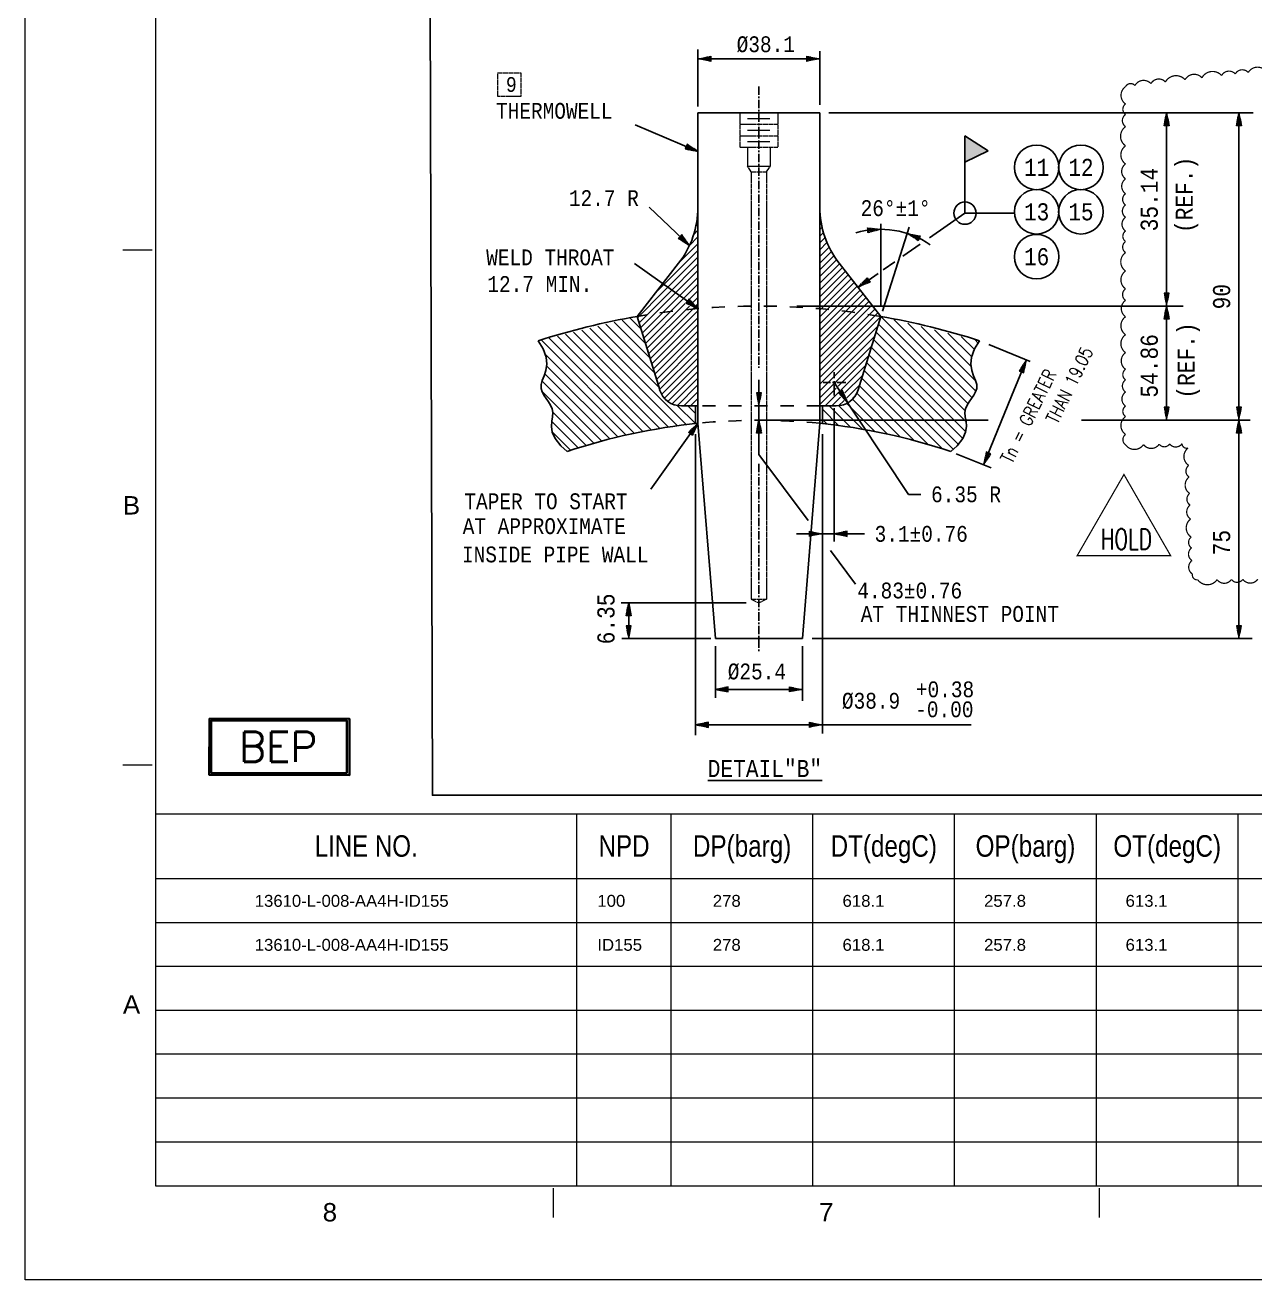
# Model space of a CAD drawing. Header units: inches. Extents: x 947 to 1788, y 0 to 594.
# Drawn here: x 946.9 to 1183.7, y 0 to 241.6 of the extents above; entities that cross this region are included whole.
import ezdxf
from ezdxf.enums import TextEntityAlignment as Align

# ---------------------------------------------------------------- set-up
doc = ezdxf.new("R2010")
doc.units = ezdxf.units.IN
doc.header["$MEASUREMENT"] = 0
for name, pattern in [('CENTER', [2, 1.25, -0.25, 0.25, -0.25]), ('Dashed', [4.18782, 2.09391, -2.09391]), ('Solid', [1, 1, 0])]:
    doc.linetypes.add(name, pattern=pattern)
for name, color, linetype in [('1', 7, 'Continuous'), ('2', 2, 'Continuous'), ('3', 3, 'Continuous'), ('4', 4, 'Continuous'), ('BG 0 -1', 7, 'Continuous'), ('BG BG BG BG BG 2', 7, 'Continuous'), ('BG BG BG BG TITLETEXT', 7, 'Continuous'), ('Border', 7, 'Continuous'), ('DIM-LINES', 7, 'Continuous'), ('DIM-TEXT', 7, 'Continuous'), ('ISOTEXT', 7, 'Continuous'), ('NOZZLES', 7, 'Continuous'), ('Rev.4', 6, 'Continuous')]:
    doc.layers.add(name, color=color, linetype=linetype)
for name, color, linetype, lineweight in [('materialLabel', 2, 'Solid', 13), ('message', 2, 'Solid', 13), ('weldCyanLabel', 4, 'Solid', 13), ('weldDimension', 2, 'Solid', 13)]:
    doc.layers.add(name, color=color, linetype=linetype, lineweight=lineweight)
doc.styles.add('1882-13610-HP-186-001-008(01OF01)_MODEL-EMBED 1_DWG$0$Arial', font='arial.ttf')
doc.styles.add('Arial', font='arial.ttf')
doc.styles.add('fixedText', font='MONOTXT8.shx', dxfattribs={"width": 0.85})
doc.styles.add('MONOTXT', font='MONOTXT.shx', dxfattribs={"width": 0.8})
doc.styles.add('ROMANS', font='romans.shx', dxfattribs={"width": 0.8})
doc.styles.add('txt.shx', font='txt.shx')

msp = doc.modelspace()

# ---------------------------------------------------------------- hatches: boundary and pattern name
at = {"layer": '2'}
h = msp.add_hatch(color=2, dxfattribs=at)
h.dxf.hatch_style = 1
h.paths.add_polyline_path([(1127.84, 220.3), (1127.84, 215.25), (1132.33, 217.39)])
at = {"layer": '4', "lineweight": 25}
msp.add_hatch(color=4, dxfattribs=at).paths.add_polyline_path([(1105.3, 168.83), (1104.21, 171.27), (1103.47, 170.79)])

# ---------------------------------------------------------------- linework, layer by layer
at = {"color": 4, "linetype": 'Continuous', "lineweight": 25}
for p, q in [((1068.24, 190.05), (1068.95, 190.76)), ((1076.29, 168.3), (1076.43, 168.45))]:
    msp.add_line(p, q, dxfattribs=at)
at = {"layer": '1', "color": 1, "linetype": 'CENTER', "lineweight": 25, "ltscale": 1.3}
for p, q in [((1088.16, 229.84), (1088.16, 175.63)), ((1088.16, 157.17), (1088.16, 120.95))]:
    msp.add_line(p, q, dxfattribs=at)
at = {"layer": '2', "color": 4}
for p, q in [((1127.84, 205.43), (1127.84, 220.3)), ((1127.84, 220.3), (1132.33, 217.39)), ((1132.33, 217.39), (1127.84, 215.25)), ((1063.09, 130.35), (1063.09, 123.48))]:
    msp.add_line(p, q, dxfattribs=at)
at = {"layer": '2', "color": 2}
for p, q in [((1085.7, 130.35), (1061.63, 130.35)), ((1078.89, 123.48), (1061.79, 123.48))]:
    msp.add_line(p, q, dxfattribs=at)
at = {"layer": '2'}
msp.add_lwpolyline([(1024.89, 245.68), (1191.75, 245.68), (1192.18, 93.34), (1025.31, 93.34)], close=True, dxfattribs=at)
at = {"layer": '2', "color": 4}
for centre in [(1141.64, 214.23), (1150.17, 214.23), (1141.64, 205.68), (1150.17, 205.68), (1141.64, 197.03)]:
    msp.add_circle(centre, 4.29, dxfattribs=at)
at = {"layer": '3', "color": 3, "lineweight": 25}
for p, q in [((1076.43, 224.72), (1099.89, 224.72)), ((1076.43, 164.95), (1076.43, 224.72)), ((1099.89, 164.95), (1099.89, 224.72)), ((1064.7, 185.52), (1069.06, 171.4)), ((1111.62, 185.52), (1107.27, 171.4)), ((1076.43, 168.3), (1073.26, 168.3)), ((1075.95, 164.9), (1075.95, 168.3)), ((1103.07, 168.3), (1099.89, 168.3)), ((1100.38, 164.9), (1100.38, 168.3)), ((1076.43, 164.95), (1079.78, 123.48)), ((1099.89, 164.95), (1096.55, 123.48)), ((1096.55, 123.48), (1079.78, 123.48))]:
    msp.add_line(p, q, dxfattribs=at)
at = {"layer": '3', "color": 2, "linetype": 'Dashed', "lineweight": 25, "ltscale": 1.2}
msp.add_line((1099.89, 168.3), (1076.43, 168.3), dxfattribs=at)
for radius, start, end in [(138.28, 80.2323, 99.7677), (116.29, 84.2104, 95.7896)]:
    msp.add_arc((1088.16, 49.25), radius, start, end, dxfattribs=at)
at = {"layer": '3', "color": 3, "lineweight": 25}
for centre, radius, start, end in [((1088.16, 49.25), 138.28, 99.7677, 107.8916), ((1088.16, 49.25), 138.28, 72.1084, 80.2323), ((1073.26, 172.7), 4.4, 197.1338, 270), ((1103.07, 172.7), 4.4, 270, 342.8662), ((1088.16, 49.25), 116.29, 95.7896, 108.5213), ((1088.16, 49.25), 116.29, 71.4787, 84.2104)]:
    msp.add_arc(centre, radius, start, end, dxfattribs=at)
at = {"layer": '4', "color": 2}
for p, q in [((1076.43, 225.93), (1076.43, 236.96)), ((1099.89, 226.28), (1099.89, 236.58)), ((1132.43, 180.11), (1140.39, 176.88)), ((1102.65, 167.86), (1102.65, 142.17)), ((1075.95, 162.84), (1075.95, 104.91)), ((1100.38, 162.84), (1100.38, 105.25)), ((1126.12, 159.1), (1132.86, 156.37)), ((1079.78, 122.06), (1079.78, 112.08)), ((1096.55, 122.01), (1096.55, 111.54))]:
    msp.add_line(p, q, dxfattribs=at)
at = {"layer": '4', "color": 4, "lineweight": 25}
for p, q in [((1076.43, 235.14), (1099.89, 235.14)), ((1121.01, 200.68), (1127.84, 205.43)), ((1076.08, 203.07), (1076.43, 203.42)), ((1076.32, 204.61), (1076.43, 204.72)), ((1099.89, 204.86), (1099.97, 204.94)), ((1099.89, 203.57), (1100.12, 203.79)), ((1074.81, 199.21), (1076.43, 200.83)), ((1075.62, 201.32), (1076.43, 202.13)), ((1099.89, 202.27), (1100.33, 202.71)), ((1099.89, 200.98), (1100.6, 201.68)), ((1099.89, 199.68), (1100.91, 200.7)), ((1068.95, 190.76), (1076.43, 198.24)), ((1072.86, 195.96), (1076.43, 199.54)), ((1099.89, 198.38), (1101.27, 199.76)), ((1099.89, 197.09), (1101.68, 198.87)), ((1115.9, 197.13), (1119.24, 199.46)), ((1064.7, 185.52), (1072.71, 195.76)), ((1069.82, 190.33), (1076.43, 196.95)), ((1099.89, 195.79), (1102.12, 198.02)), ((1099.89, 194.5), (1102.61, 197.21)), ((1099.89, 193.2), (1103.12, 196.43)), ((1111.62, 185.52), (1103.62, 195.76)), ((1112.09, 194.49), (1114.33, 196.04)), ((1070.68, 189.9), (1076.43, 195.65)), ((1071.55, 189.47), (1076.43, 194.36)), ((1099.89, 191.91), (1103.68, 195.69)), ((1099.89, 190.61), (1104.25, 194.96)), ((1099.89, 189.32), (1104.82, 194.24)), ((1099.89, 188.02), (1105.38, 193.51)), ((1107.25, 191.13), (1111.12, 193.81)), ((1072.41, 189.04), (1076.43, 193.06)), ((1073.27, 188.61), (1076.43, 191.76)), ((1099.89, 186.73), (1105.95, 192.78)), ((1099.89, 185.43), (1106.52, 192.05)), ((1099.89, 184.13), (1107.09, 191.33)), ((1064.78, 185.29), (1069.82, 190.33)), ((1065.08, 184.3), (1070.68, 189.9)), ((1065.39, 183.31), (1071.55, 189.47)), ((1065.69, 182.32), (1072.41, 189.04)), ((1066, 181.33), (1073.27, 188.61)), ((1074.44, 188.48), (1076.43, 190.47)), ((1075.19, 187.93), (1076.43, 189.17)), ((1099.89, 182.84), (1107.66, 190.6)), ((1099.89, 181.54), (1108.22, 189.87)), ((1099.89, 180.25), (1108.79, 189.15)), ((1066.3, 180.34), (1073.97, 188.01)), ((1066.61, 179.35), (1074.79, 187.53)), ((1066.91, 178.36), (1075.78, 187.23)), ((1067.22, 177.37), (1076.43, 186.58)), ((1075.94, 187.39), (1076.43, 187.88)), ((1099.89, 178.95), (1109.36, 188.42)), ((1099.89, 177.66), (1109.93, 187.69)), ((1099.89, 176.36), (1110.5, 186.96)), ((1099.89, 175.07), (1111.07, 186.24)), ((1068.9, 171.92), (1057.16, 183.66)), ((1068.03, 174.73), (1058.71, 184.05)), ((1067.16, 177.54), (1060.27, 184.43)), ((1066.3, 180.35), (1061.83, 184.82)), ((1065.43, 183.16), (1063.39, 185.2)), ((1067.52, 176.38), (1076.43, 185.29)), ((1067.83, 175.39), (1076.43, 183.99)), ((1099.89, 173.77), (1111.61, 185.49)), ((1127.89, 167.34), (1111.17, 184.06)), ((1128.45, 168.72), (1111.66, 185.52)), ((1129.24, 169.88), (1114.24, 184.88)), ((1129.94, 171.12), (1116.82, 184.24)), ((1065.79, 163.37), (1047.8, 181.36)), ((1067.43, 163.68), (1049.36, 181.75)), ((1069.08, 163.96), (1050.92, 182.13)), ((1070.76, 164.23), (1052.48, 182.51)), ((1072.46, 164.48), (1054.04, 182.9)), ((1074.18, 164.7), (1055.6, 183.28)), ((1068.13, 174.4), (1076.43, 182.7)), ((1068.44, 173.41), (1076.43, 181.4)), ((1099.89, 172.47), (1111.03, 183.61)), ((1099.89, 171.18), (1110.46, 181.74)), ((1128.05, 165.24), (1110.71, 182.57)), ((1129.9, 173.1), (1119.4, 183.6)), ((1129.05, 175.9), (1121.98, 182.97)), ((1129.13, 177.76), (1124.56, 182.33)), ((1129.65, 179.19), (1127.14, 181.69)), ((1045.68, 180.84), (1046.63, 179.32)), ((1064.18, 163.04), (1046.21, 181.01)), ((1046.63, 179.32), (1047.21, 177.7)), ((1068.74, 172.42), (1076.43, 180.11)), ((1069.05, 171.43), (1076.43, 178.81)), ((1099.89, 169.88), (1109.88, 179.87)), ((1127.4, 162), (1109.8, 179.6)), ((1127.97, 163.38), (1110.26, 181.09)), ((1129.69, 179.32), (1129.11, 177.7)), ((1130.64, 180.84), (1129.69, 179.32)), ((1130.37, 180.41), (1129.72, 181.06)), ((1062.58, 162.69), (1047.01, 178.26)), ((1047.21, 177.7), (1047.34, 176.32)), ((1069.44, 170.52), (1076.43, 177.51)), ((1103.4, 172.09), (1109.3, 178)), ((1125.58, 159.94), (1108.88, 176.63)), ((1126.55, 160.91), (1109.34, 178.12)), ((1129.11, 177.7), (1128.99, 176.32)), ((1136.81, 170.16), (1139.66, 177.18)), ((1046.82, 174.1), (1046.45, 173.2)), ((1047.16, 175.13), (1046.82, 174.1)), ((1059.45, 161.94), (1046.93, 174.45)), ((1047.34, 176.32), (1047.16, 175.13)), ((1061.01, 162.33), (1047.3, 176.03)), ((1069.98, 169.77), (1076.43, 176.22)), ((1070.66, 169.15), (1076.43, 174.92)), ((1102.65, 174.78), (1102.65, 173.63)), ((1103.92, 171.31), (1108.73, 176.12)), ((1104.7, 170.81), (1108.15, 174.25)), ((1123.54, 160.03), (1108.42, 175.15)), ((1128.99, 176.32), (1129.17, 175.13)), ((1129.17, 175.13), (1129.51, 174.1)), ((1129.51, 174.1), (1129.87, 173.2)), ((1046.45, 173.2), (1046.22, 172.41)), ((1046.22, 172.41), (1046.22, 171.67)), ((1046.22, 171.67), (1046.42, 170.99)), ((1057.91, 161.54), (1046.41, 173.04)), ((1071.48, 168.68), (1076.43, 173.63)), ((1072.47, 168.37), (1076.43, 172.33)), ((1088.16, 168.3), (1088.16, 173.35)), ((1099.89, 168.59), (1103.05, 171.74)), ((1101.92, 172.82), (1100.53, 172.82)), ((1102.99, 172.82), (1102.35, 172.82)), ((1102.65, 173.09), (1102.65, 172.57)), ((1102.65, 172.82), (1116.94, 151.22)), ((1102.65, 172.33), (1102.65, 170.3)), ((1104.89, 172.82), (1103.17, 172.82)), ((1105.07, 169.88), (1107.57, 172.38)), ((1118.05, 161.63), (1107.51, 172.18)), ((1120.75, 160.88), (1107.97, 173.66)), ((1129.87, 173.2), (1130.11, 172.41)), ((1130.11, 171.67), (1129.9, 170.99)), ((1130.11, 172.41), (1130.11, 171.67)), ((1056.39, 161.11), (1046.39, 171.12)), ((1046.42, 170.99), (1046.77, 170.34)), ((1046.77, 170.34), (1047.21, 169.71)), ((1047.21, 169.71), (1047.66, 169.07)), ((1073.7, 168.3), (1076.43, 171.04)), ((1074.99, 168.3), (1076.43, 169.74)), ((1100.9, 168.3), (1103.66, 171.06)), ((1102.2, 168.3), (1103.88, 169.98)), ((1104.21, 171.27), (1103.47, 170.79)), ((1103.47, 170.79), (1105.3, 168.83)), ((1103.52, 168.32), (1104.56, 169.37)), ((1112.93, 162.87), (1106.19, 169.61)), ((1115.45, 162.29), (1107, 170.74)), ((1129.12, 169.71), (1128.67, 169.07)), ((1129.55, 170.34), (1129.12, 169.71)), ((1129.9, 170.99), (1129.55, 170.34)), ((1131.44, 156.95), (1136.81, 170.16)), ((1047.66, 169.07), (1048.07, 168.42)), ((1048.07, 168.42), (1048.37, 167.74)), ((1048.37, 167.74), (1048.5, 167.01)), ((1048.5, 167.01), (1048.43, 166.21)), ((1054.88, 160.68), (1048.49, 167.07)), ((1075.93, 164.9), (1072.44, 168.38)), ((1075.95, 166.81), (1074.46, 168.3)), ((1088.16, 158.97), (1088.16, 168.3)), ((1103.5, 164.52), (1100.38, 167.65)), ((1105.77, 164.2), (1101.67, 168.3)), ((1108.09, 163.82), (1103.58, 168.33)), ((1110.48, 163.38), (1105.07, 168.78)), ((1127.96, 167.74), (1127.83, 167.01)), ((1127.83, 167.01), (1127.9, 166.21)), ((1128.26, 168.42), (1127.96, 167.74)), ((1128.67, 169.07), (1128.26, 168.42)), ((1048.29, 165.34), (1048.22, 164.35)), ((1048.22, 164.35), (1048.38, 163.25)), ((1048.43, 166.21), (1048.29, 165.34)), ((1053.39, 160.22), (1048.29, 165.33)), ((1101.28, 164.8), (1100.38, 165.71)), ((1127.9, 166.21), (1128.04, 165.34)), ((1128.11, 164.35), (1127.95, 163.25)), ((1128.04, 165.34), (1128.11, 164.35)), ((1051.92, 159.75), (1048.37, 163.3)), ((1048.38, 163.25), (1048.92, 162.01)), ((1048.92, 162.01), (1050.01, 160.6)), ((1048.92, 162.01), (1050.01, 160.6)), ((1127.4, 162.01), (1126.32, 160.6)), ((1127.95, 163.25), (1127.4, 162.01)), ((1050.01, 160.6), (1051.22, 159.52)), ((1050.01, 160.6), (1051.22, 159.52)), ((1126.32, 160.6), (1125.1, 159.52)), ((1095.41, 143.67), (1108.49, 143.67))]:
    msp.add_line(p, q, dxfattribs=at)
at = {"layer": '4', "lineweight": 25}
for p, q in [((1076.42, 206.01), (1076.43, 206.02)), ((1099.89, 206.16), (1099.9, 206.16)), ((1105.57, 169.08), (1106.23, 169.74)), ((1106.25, 169.76), (1106.68, 170.19))]:
    msp.add_line(p, q, dxfattribs=at)
at = {"layer": '4', "color": 2, "lineweight": 25}
for p, q in [((1127.84, 205.43), (1137.36, 205.43)), ((1111.62, 187.36), (1111.62, 203.35)), ((1111.94, 186.53), (1117.12, 202.72))]:
    msp.add_line(p, q, dxfattribs=at)
at = {"layer": '4', "color": 4}
for p, q in [((1088.16, 158.97), (1097.65, 146.25)), ((1116.94, 151.22), (1119.34, 151.22)), ((1101.98, 140.45), (1106.78, 134)), ((1079.78, 113.71), (1096.55, 113.71)), ((1075.95, 106.89), (1129.02, 106.89))]:
    msp.add_line(p, q, dxfattribs=at)
at = {"layer": '4', "color": 4, "lineweight": 25}
msp.add_lwpolyline([(1105.3, 168.83), (1104.21, 171.27), (1103.47, 170.79)], close=True, dxfattribs=at)
at = {"layer": '4', "color": 4}
for points in [[(1009.34, 108.02), (1009.31, 97.17), (982.32, 97.25), (982.36, 108.1)], [(1008.82, 107.74), (1008.82, 97.6), (982.72, 97.6), (982.72, 107.74)]]:
    msp.add_lwpolyline(points, close=True, dxfattribs=at)
at = {"layer": '4', "color": 2, "lineweight": 25}
msp.add_circle((1127.84, 205.43), 2.15, dxfattribs=at)
at = {"layer": '4', "color": 4, "lineweight": 25}
for centre, radius, start, end in [((1058.84, 206.59), 17.59, 322.0058, 0), ((1117.48, 206.59), 17.59, 180, 217.9942), ((1111.62, 185.52), 16.79, 55.3738, 106.578)]:
    msp.add_arc(centre, radius, start, end, dxfattribs=at)
at = {"layer": 'BG 0 -1', "color": 7, "linetype": 'Continuous', "lineweight": 9}
for p, q in [((946.88, 0), (946.88, 594)), ((971.99, 576.75), (971.99, 18.11)), ((971.37, 198.28), (965.71, 198.28)), ((971.37, 99.14), (965.71, 99.14)), ((971.99, 18.11), (1762.81, 18.11)), ((1048.58, 17.68), (1048.58, 12.02)), ((1153.7, 17.68), (1153.7, 12.02)), ((1787.88, 0), (946.88, 0))]:
    msp.add_line(p, q, dxfattribs=at)
at = {"layer": 'BG BG BG BG BG 2', "color": 2, "linetype": 'Continuous', "lineweight": 15}
for p, q in [((1369.96, 89.71), (971.99, 89.71)), ((1053.11, 18.11), (1053.11, 89.71)), ((1071.29, 18.11), (1071.29, 89.71)), ((1098.57, 18.11), (1098.57, 89.71)), ((1125.85, 18.11), (1125.85, 89.71)), ((1153.14, 18.11), (1153.14, 89.71)), ((1180.42, 18.11), (1180.42, 89.71)), ((1369.96, 77.24), (971.99, 77.24)), ((1369.96, 68.79), (971.99, 68.79)), ((1369.96, 60.34), (971.99, 60.34)), ((1369.96, 51.89), (971.99, 51.89)), ((1369.96, 43.44), (971.99, 43.44)), ((1369.96, 34.98), (971.99, 34.98)), ((1369.96, 26.53), (971.99, 26.53))]:
    msp.add_line(p, q, dxfattribs=at)
at = {"layer": 'Border', "color": 2}
for p, q in [((1101.6, 224.72), (1183.35, 224.72)), ((1095.44, 187.53), (1169.85, 187.53)), ((1089.36, 165.54), (1132.28, 165.54)), ((1150.3, 165.54), (1182.72, 165.54)), ((1098.45, 123.48), (1183.15, 123.48))]:
    msp.add_line(p, q, dxfattribs=at)
at = {"layer": 'Border', "color": 4}
for p, q in [((1166.67, 224.72), (1166.67, 165.54)), ((1180.6, 224.72), (1180.6, 123.48))]:
    msp.add_line(p, q, dxfattribs=at)
for points in [[(1074.81, 199.21), (1067.01, 206.55)], [(1076.43, 187.03), (1064.23, 195.72)], [(1076.43, 164.95), (1067.34, 152.29)]]:
    msp.add_lwpolyline(points, dxfattribs=at)
at = {"layer": 'DIM-LINES', "color": 4}
msp.add_line((1064.34, 222.43), (1076.43, 217.27), dxfattribs=at)
at = {"layer": 'materialLabel', "color": 4, "flags": 128}
msp.add_lwpolyline([(1037.88, 227.91), (1037.88, 232.46), (1042.34, 232.46), (1042.34, 227.91)], close=True, dxfattribs=at)
at = {"layer": 'NOZZLES', "color": 4, "linetype": 'Continuous', "lineweight": 35}
for points in [[(982.36, 108.1), (1009.34, 108.02), (1009.31, 97.17), (982.32, 97.25)], [(982.72, 107.74), (1008.82, 107.74), (1008.82, 97.6), (982.72, 97.6)]]:
    msp.add_lwpolyline(points, close=True, dxfattribs=at)
at = {"layer": 'Rev.4', "color": 1, "const_width": 0.238}
for points in [[(1185.78, 232.77, 0.520567), (1182.38, 232.51, 0.520567), (1179.89, 232.23, 0.520567), (1177.26, 231.92, 0.520567), (1173.47, 231.49, 0.520567), (1170.22, 231.11, 0.520567), (1166.44, 230.68, 0.520567), (1163.65, 230.35, 0.520567), (1160.57, 230, 0.520567), (1158.76, 229.79, 0.520567)], [(1158.76, 229.79, 0.520567), (1158.76, 226.44, 0.520567), (1158.76, 224.43, 0.520567), (1158.76, 222.08, 0.520567), (1158.76, 218.38, 0.520567), (1158.76, 214.9, 0.520567), (1158.76, 212.02, 0.520567), (1158.76, 209.17, 0.520567), (1158.76, 206.99, 0.520567), (1158.76, 204.62, 0.520567), (1158.76, 201.98, 0.520567), (1158.76, 199.96, 0.520567), (1158.76, 197.82, 0.520567), (1158.76, 194.28, 0.520567), (1158.76, 190.84, 0.520567), (1158.76, 188.62, 0.520567), (1158.76, 185.47, 0.520567), (1158.76, 182.01, 0.520567), (1158.76, 178.56, 0.520567), (1158.76, 175.35, 0.520567), (1158.76, 173.31, 0.520567), (1158.76, 170.97, 0.520567), (1158.76, 168.27, 0.520567), (1158.76, 166.25, 0.520567), (1158.76, 162.81, 0.520567), (1158.79, 160.77, 0.520567), (1162.22, 160.86, 0.520567), (1165.23, 160.93, 0.520567), (1167.26, 160.98, 0.520567), (1169.64, 161.04, 0.520567), (1170.81, 160.19, 0.520567), (1170.93, 156.84, 0.520567), (1171, 154.6, 0.520567), (1171.11, 151.44, 0.520567), (1171.19, 149.2, 0.520567), (1171.28, 146.51, 0.520567), (1171.4, 143.04, 0.520567), (1171.47, 140.95, 0.520567), (1171.55, 138.52, 0.520567), (1171.64, 135.92, 0.520567), (1172.67, 134.81, 0.520567), (1176.38, 134.85, 0.520567), (1179.15, 134.88, 0.520567), (1181.34, 134.91, 0.520567), (1184.22, 134.94, 0.520567)]]:
    msp.add_lwpolyline(points, format="xyb", dxfattribs=at)
msp.add_lwpolyline([(1158.45, 155.09), (1149.44, 139.46), (1167.44, 139.46)], close=True, dxfattribs=at)
at = {"layer": 'weldCyanLabel'}
for p, q in [((1084.5, 224.72), (1084.5, 218.13)), ((1091.83, 224.72), (1091.83, 218.13)), ((1084.5, 222.53), (1091.83, 222.53)), ((1085.97, 223.62), (1090.36, 223.62)), ((1084.5, 220.33), (1091.83, 220.33)), ((1085.97, 221.43), (1090.36, 221.43)), ((1084.5, 218.13), (1091.83, 218.13)), ((1085.97, 219.23), (1090.36, 219.23)), ((1085.97, 218.13), (1085.97, 214.46)), ((1090.36, 218.13), (1090.36, 214.46)), ((1085.97, 214.46), (1090.36, 214.46)), ((1086.7, 213.36), (1085.97, 214.46)), ((1086.7, 213.36), (1089.63, 213.36)), ((1086.7, 213.36), (1086.7, 131.08)), ((1089.63, 213.36), (1090.36, 214.46)), ((1089.63, 213.36), (1089.63, 131.08)), ((1086.7, 210.49), (1086.7, 210.4)), ((1089.63, 210.49), (1089.63, 210.4)), ((1089.63, 210.49), (1089.63, 210.4)), ((1086.7, 131.08), (1089.63, 131.08)), ((1086.7, 131.08), (1088.16, 130.35)), ((1089.63, 131.08), (1088.16, 130.35))]:
    msp.add_line(p, q, dxfattribs=at)
at = {"layer": 'weldDimension', "color": 4, "flags": 128}
for points in [[(1076.43, 235.14), (1078.92, 235.64), (1078.92, 234.64), (1076.43, 235.14), (1076.93, 235.14), (1078.92, 235.54), (1078.92, 234.74), (1076.93, 235.14), (1077.43, 235.14), (1078.92, 235.44), (1078.92, 234.84), (1077.43, 235.14), (1077.93, 235.14), (1078.92, 235.34), (1078.92, 234.94), (1077.93, 235.14), (1078.43, 235.14), (1078.92, 235.24), (1078.92, 235.04), (1078.43, 235.14)], [(1099.89, 235.14), (1097.4, 234.64), (1097.4, 235.64), (1099.89, 235.14), (1099.4, 235.14), (1097.4, 234.74), (1097.4, 235.54), (1099.4, 235.14), (1098.9, 235.14), (1097.4, 234.84), (1097.4, 235.44), (1098.9, 235.14), (1098.4, 235.14), (1097.4, 234.94), (1097.4, 235.34), (1098.4, 235.14), (1097.9, 235.14), (1097.4, 235.04), (1097.4, 235.24), (1097.9, 235.14)], [(1166.67, 224.72), (1167.16, 222.23), (1166.17, 222.23), (1166.67, 224.72), (1166.67, 224.23), (1167.06, 222.23), (1166.27, 222.23), (1166.67, 224.23), (1166.67, 223.73), (1166.96, 222.23), (1166.37, 222.23), (1166.67, 223.73), (1166.67, 223.23), (1166.87, 222.23), (1166.47, 222.23), (1166.67, 223.23), (1166.67, 222.73), (1166.77, 222.23), (1166.57, 222.23), (1166.67, 222.73)], [(1180.6, 224.72), (1181.09, 222.23), (1180.1, 222.23), (1180.6, 224.72), (1180.6, 224.23), (1180.99, 222.23), (1180.2, 222.23), (1180.6, 224.23), (1180.6, 223.73), (1180.89, 222.23), (1180.3, 222.23), (1180.6, 223.73), (1180.6, 223.23), (1180.8, 222.23), (1180.4, 222.23), (1180.6, 223.23), (1180.6, 222.73), (1180.7, 222.23), (1180.5, 222.23), (1180.6, 222.73)], [(1076.43, 217.27), (1074.34, 218.72), (1073.95, 217.8), (1076.43, 217.27), (1075.97, 217.47), (1074.3, 218.62), (1073.99, 217.89), (1075.97, 217.47), (1075.52, 217.67), (1074.26, 218.53), (1074.02, 217.98), (1075.52, 217.67), (1075.06, 217.86), (1074.22, 218.44), (1074.06, 218.07), (1075.06, 217.86), (1074.6, 218.06), (1074.18, 218.35), (1074.1, 218.17), (1074.6, 218.06)], [(1074.81, 199.21), (1073.33, 201.28), (1072.65, 200.55), (1074.81, 199.21), (1074.45, 199.55), (1073.27, 201.21), (1072.72, 200.63), (1074.45, 199.55), (1074.08, 199.89), (1073.2, 201.13), (1072.79, 200.7), (1074.08, 199.89), (1073.72, 200.23), (1073.13, 201.06), (1072.86, 200.77), (1073.72, 200.23), (1073.36, 200.57), (1073.06, 200.99), (1072.92, 200.84), (1073.36, 200.57)], [(1111.62, 202.31), (1109.18, 201.62), (1109.1, 202.62), (1111.62, 202.31), (1111.13, 202.27), (1109.17, 201.72), (1109.11, 202.52), (1111.13, 202.27), (1110.63, 202.23), (1109.16, 201.82), (1109.12, 202.42), (1110.63, 202.23), (1110.13, 202.2), (1109.15, 201.92), (1109.12, 202.32), (1110.13, 202.2), (1109.63, 202.16), (1109.15, 202.02), (1109.13, 202.22), (1109.63, 202.16)], [(1116.73, 201.51), (1119.23, 201.04), (1118.86, 200.12), (1116.73, 201.51), (1117.2, 201.33), (1119.19, 200.95), (1118.9, 200.21), (1117.2, 201.33), (1117.66, 201.14), (1119.16, 200.86), (1118.93, 200.3), (1117.66, 201.14), (1118.12, 200.95), (1119.12, 200.77), (1118.97, 200.4), (1118.12, 200.95), (1118.58, 200.77), (1119.08, 200.67), (1119.01, 200.49), (1118.58, 200.77)], [(1107.25, 191.13), (1109.01, 192.95), (1109.58, 192.13), (1107.25, 191.13), (1107.66, 191.41), (1109.07, 192.87), (1109.52, 192.21), (1107.66, 191.41), (1108.07, 191.69), (1109.13, 192.79), (1109.47, 192.3), (1108.07, 191.69), (1108.48, 191.98), (1109.18, 192.71), (1109.41, 192.38), (1108.48, 191.98), (1108.89, 192.26), (1109.24, 192.62), (1109.35, 192.46), (1108.89, 192.26)], [(1076.43, 187.03), (1074.71, 188.89), (1074.12, 188.09), (1076.43, 187.03), (1076.03, 187.32), (1074.65, 188.81), (1074.18, 188.17), (1076.03, 187.32), (1075.63, 187.61), (1074.59, 188.73), (1074.24, 188.25), (1075.63, 187.61), (1075.22, 187.9), (1074.53, 188.65), (1074.3, 188.33), (1075.22, 187.9), (1074.82, 188.2), (1074.47, 188.57), (1074.36, 188.41), (1074.82, 188.2)], [(1166.67, 187.53), (1167.16, 190.02), (1166.17, 190.02), (1166.67, 187.53), (1166.67, 188.02), (1167.06, 190.02), (1166.27, 190.02), (1166.67, 188.02), (1166.67, 188.52), (1166.96, 190.02), (1166.37, 190.02), (1166.67, 188.52), (1166.67, 189.02), (1166.87, 190.02), (1166.47, 190.02), (1166.67, 189.02), (1166.67, 189.52), (1166.77, 190.02), (1166.57, 190.02), (1166.67, 189.52)], [(1166.67, 187.53), (1167.16, 185.03), (1166.17, 185.03), (1166.67, 187.53), (1166.67, 187.03), (1167.06, 185.03), (1166.27, 185.03), (1166.67, 187.03), (1166.67, 186.53), (1166.96, 185.03), (1166.37, 185.03), (1166.67, 186.53), (1166.67, 186.03), (1166.87, 185.03), (1166.47, 185.03), (1166.67, 186.03), (1166.67, 185.53), (1166.77, 185.03), (1166.57, 185.03), (1166.67, 185.53)], [(1139.66, 177.18), (1138.26, 175.05), (1139.19, 174.68), (1139.66, 177.18), (1139.47, 176.72), (1138.36, 175.02), (1139.1, 174.72), (1139.47, 176.72), (1139.28, 176.25), (1138.45, 174.98), (1139, 174.76), (1139.28, 176.25), (1139.1, 175.79), (1138.54, 174.94), (1138.91, 174.79), (1139.1, 175.79), (1138.91, 175.33), (1138.63, 174.9), (1138.82, 174.83), (1138.91, 175.33)], [(1088.16, 168.3), (1088.66, 170.79), (1087.67, 170.79), (1088.16, 168.3), (1088.16, 168.8), (1088.56, 170.79), (1087.76, 170.79), (1088.16, 168.8), (1088.16, 169.3), (1088.46, 170.79), (1087.86, 170.79), (1088.16, 169.3), (1088.16, 169.8), (1088.36, 170.79), (1087.96, 170.79), (1088.16, 169.8), (1088.16, 170.29), (1088.26, 170.79), (1088.06, 170.79), (1088.16, 170.29)], [(1166.67, 165.54), (1167.16, 168.03), (1166.17, 168.03), (1166.67, 165.54), (1166.67, 166.04), (1167.06, 168.03), (1166.27, 168.03), (1166.67, 166.04), (1166.67, 166.54), (1166.96, 168.03), (1166.37, 168.03), (1166.67, 166.54), (1166.67, 167.04), (1166.87, 168.03), (1166.47, 168.03), (1166.67, 167.04), (1166.67, 167.53), (1166.77, 168.03), (1166.57, 168.03), (1166.67, 167.53)], [(1180.6, 165.54), (1181.09, 168.03), (1180.1, 168.03), (1180.6, 165.54), (1180.6, 166.04), (1180.99, 168.03), (1180.2, 168.03), (1180.6, 166.04), (1180.6, 166.54), (1180.89, 168.03), (1180.3, 168.03), (1180.6, 166.54), (1180.6, 167.04), (1180.8, 168.03), (1180.4, 168.03), (1180.6, 167.04), (1180.6, 167.53), (1180.7, 168.03), (1180.5, 168.03), (1180.6, 167.53)], [(1076.43, 164.95), (1075.39, 162.63), (1074.58, 163.21), (1076.43, 164.95), (1076.14, 164.54), (1075.31, 162.69), (1074.66, 163.15), (1076.14, 164.54), (1075.85, 164.14), (1075.23, 162.75), (1074.74, 163.09), (1075.85, 164.14), (1075.56, 163.73), (1075.15, 162.8), (1074.82, 163.04), (1075.56, 163.73), (1075.27, 163.33), (1075.07, 162.86), (1074.9, 162.98), (1075.27, 163.33)], [(1088.16, 165.54), (1088.66, 163.05), (1087.67, 163.05), (1088.16, 165.54), (1088.16, 165.04), (1088.56, 163.05), (1087.76, 163.05), (1088.16, 165.04), (1088.16, 164.54), (1088.46, 163.05), (1087.86, 163.05), (1088.16, 164.54), (1088.16, 164.05), (1088.36, 163.05), (1087.96, 163.05), (1088.16, 164.05), (1088.16, 163.55), (1088.26, 163.05), (1088.06, 163.05), (1088.16, 163.55)], [(1180.6, 165.54), (1181.09, 163.05), (1180.1, 163.05), (1180.6, 165.54), (1180.6, 165.04), (1180.99, 163.05), (1180.2, 163.05), (1180.6, 165.04), (1180.6, 164.54), (1180.89, 163.05), (1180.3, 163.05), (1180.6, 164.54), (1180.6, 164.05), (1180.8, 163.05), (1180.4, 163.05), (1180.6, 164.05), (1180.6, 163.55), (1180.7, 163.05), (1180.5, 163.05), (1180.6, 163.55)], [(1131.44, 156.95), (1132.84, 159.06), (1131.92, 159.44), (1131.44, 156.95), (1131.63, 157.41), (1132.75, 159.1), (1132.01, 159.4), (1131.63, 157.41), (1131.82, 157.87), (1132.66, 159.14), (1132.1, 159.36), (1131.82, 157.87), (1132, 158.33), (1132.57, 159.18), (1132.2, 159.33), (1132, 158.33), (1132.19, 158.79), (1132.47, 159.21), (1132.29, 159.29), (1132.19, 158.79)], [(1100.38, 143.67), (1097.88, 143.17), (1097.88, 144.17), (1100.38, 143.67), (1099.88, 143.67), (1097.88, 143.27), (1097.88, 144.07), (1099.88, 143.67), (1099.38, 143.67), (1097.88, 143.37), (1097.88, 143.97), (1099.38, 143.67), (1098.88, 143.67), (1097.88, 143.47), (1097.88, 143.87), (1098.88, 143.67), (1098.38, 143.67), (1097.88, 143.57), (1097.88, 143.77), (1098.38, 143.67)], [(1102.65, 143.67), (1105.15, 143.17), (1105.15, 144.17), (1102.65, 143.67), (1103.15, 143.67), (1105.15, 143.27), (1105.15, 144.07), (1103.15, 143.67), (1103.65, 143.67), (1105.15, 143.37), (1105.15, 143.97), (1103.65, 143.67), (1104.15, 143.67), (1105.15, 143.47), (1105.15, 143.87), (1104.15, 143.67), (1104.65, 143.67), (1105.15, 143.57), (1105.15, 143.77), (1104.65, 143.67)], [(1063.09, 130.35), (1063.59, 127.86), (1062.59, 127.86), (1063.09, 130.35), (1063.09, 129.85), (1063.49, 127.86), (1062.69, 127.86), (1063.09, 129.85), (1063.09, 129.35), (1063.39, 127.86), (1062.79, 127.86), (1063.09, 129.35), (1063.09, 128.86), (1063.29, 127.86), (1062.89, 127.86), (1063.09, 128.86), (1063.09, 128.36), (1063.19, 127.86), (1062.99, 127.86), (1063.09, 128.36)], [(1063.09, 123.48), (1063.59, 125.98), (1062.59, 125.98), (1063.09, 123.48), (1063.09, 123.98), (1063.49, 125.98), (1062.69, 125.98), (1063.09, 123.98), (1063.09, 124.48), (1063.39, 125.98), (1062.79, 125.98), (1063.09, 124.48), (1063.09, 124.98), (1063.29, 125.98), (1062.89, 125.98), (1063.09, 124.98), (1063.09, 125.48), (1063.19, 125.98), (1062.99, 125.98), (1063.09, 125.48)], [(1180.6, 123.48), (1181.09, 125.98), (1180.1, 125.98), (1180.6, 123.48), (1180.6, 123.98), (1180.99, 125.98), (1180.2, 125.98), (1180.6, 123.98), (1180.6, 124.48), (1180.89, 125.98), (1180.3, 125.98), (1180.6, 124.48), (1180.6, 124.98), (1180.8, 125.98), (1180.4, 125.98), (1180.6, 124.98), (1180.6, 125.48), (1180.7, 125.98), (1180.5, 125.98), (1180.6, 125.48)], [(1079.78, 113.71), (1082.27, 113.21), (1082.27, 114.21), (1079.78, 113.71), (1080.28, 113.71), (1082.27, 113.31), (1082.27, 114.11), (1080.28, 113.71), (1080.77, 113.71), (1082.27, 113.41), (1082.27, 114.01), (1080.77, 113.71), (1081.27, 113.71), (1082.27, 113.51), (1082.27, 113.91), (1081.27, 113.71), (1081.77, 113.71), (1082.27, 113.61), (1082.27, 113.81), (1081.77, 113.71)], [(1096.55, 113.71), (1094.06, 113.21), (1094.06, 114.21), (1096.55, 113.71), (1096.05, 113.71), (1094.06, 113.31), (1094.06, 114.11), (1096.05, 113.71), (1095.55, 113.71), (1094.06, 113.41), (1094.06, 114.01), (1095.55, 113.71), (1095.05, 113.71), (1094.06, 113.51), (1094.06, 113.91), (1095.05, 113.71), (1094.56, 113.71), (1094.06, 113.61), (1094.06, 113.81), (1094.56, 113.71)], [(1075.95, 106.89), (1078.44, 106.39), (1078.44, 107.39), (1075.95, 106.89), (1076.45, 106.89), (1078.44, 106.49), (1078.44, 107.29), (1076.45, 106.89), (1076.95, 106.89), (1078.44, 106.59), (1078.44, 107.19), (1076.95, 106.89), (1077.45, 106.89), (1078.44, 106.69), (1078.44, 107.09), (1077.45, 106.89), (1077.95, 106.89), (1078.44, 106.79), (1078.44, 106.99), (1077.95, 106.89)], [(1100.38, 106.89), (1097.88, 106.39), (1097.88, 107.39), (1100.38, 106.89), (1099.88, 106.89), (1097.88, 106.49), (1097.88, 107.29), (1099.88, 106.89), (1099.38, 106.89), (1097.88, 106.59), (1097.88, 107.19), (1099.38, 106.89), (1098.88, 106.89), (1097.88, 106.69), (1097.88, 107.09), (1098.88, 106.89), (1098.38, 106.89), (1097.88, 106.79), (1097.88, 106.99), (1098.38, 106.89)]]:
    msp.add_lwpolyline(points, dxfattribs=at)

# ---------------------------------------------------------------- texts
at = {"color": 2, "linetype": 'Continuous', "lineweight": 25, "style": 'txt.shx'}
msp.add_text('BEP', height=5.76, dxfattribs=at).set_placement((988.08, 99.79))
at = {"layer": '2', "style": 'fixedText', "width": 0.85}
for s, p in [('11', (1141.64, 214.23)), ('12', (1150.17, 214.23)), ('13', (1141.64, 205.68)), ('15', (1150.17, 205.68)), ('16', (1141.64, 197.03))]:
    msp.add_text(s, height=3.3, dxfattribs=at).set_placement(p, align=Align.MIDDLE_CENTER)
at = {"layer": '2', "style": '1882-13610-HP-186-001-008(01OF01)_MODEL-EMBED 1_DWG$0$Arial'}
for s, height, width, p in [('13610-L-008-AA4H-ID155', 2.2931, 1.002891, (991.1, 74.14)), ('100', 2.293, 1.008516, (1057.05, 74.14)), ('278', 2.293, 1.008516, (1079.28, 74.14)), ('618.1 ', 2.293, 1.008516, (1104.26, 74.14)), ('257.8 ', 2.293, 1.008516, (1131.51, 74.14)), ('613.1 ', 2.293, 1.008516, (1158.76, 74.14)), ('13610-L-008-AA4H-ID155', 2.2931, 1.002891, (991.1, 65.67)), ('ID155', 2.293, 1.008516, (1057.05, 65.67)), ('278', 2.293, 1.008516, (1079.28, 65.67)), ('618.1 ', 2.293, 1.008516, (1104.26, 65.67)), ('257.8 ', 2.293, 1.008516, (1131.51, 65.67)), ('613.1 ', 2.293, 1.008516, (1158.76, 65.67))]:
    msp.add_text(s, height=height, dxfattribs=dict(at, width=width)).set_placement(p, align=Align.TOP_LEFT)
at = {"layer": '3', "style": 'ROMANS', "width": 0.7}
msp.add_text('HOLD ', height=4, dxfattribs=at).set_placement((1159.86, 142.65), align=Align.MIDDLE_CENTER)
at = {"layer": '3', "color": 2, "style": 'MONOTXT', "width": 0.8566}
msp.add_text('%%UDETAIL"B"', height=3.3, dxfattribs=at).set_placement((1089.32, 98.48), align=Align.MIDDLE_CENTER)
at = {"layer": 'BG 0 -1', "color": 7, "style": 'Arial'}
for s, height, width, p in [('B ', 3.537, 1.005373, (965.72, 147.39)), ('A', 3.54, 1.004063, (965.72, 51.29))]:
    msp.add_text(s, height=height, dxfattribs=dict(at, width=width)).set_placement(p)
at = {"layer": 'BG 0 -1', "color": 7, "style": 'Arial', "width": 1.008516}
for s, p in [('8', (1005.56, 13.03)), ('7', (1101.14, 13.05))]:
    msp.add_text(s, height=3.54, dxfattribs=at).set_placement(p, align=Align.MIDDLE)
at = {"layer": 'BG BG BG BG TITLETEXT', "color": 4, "style": 'Arial'}
for s, width, p in [('LINE NO.', 0.800705, (1012.55, 83.56)), ('NPD', 0.80406, (1062.2, 83.56)), ('DP(barg)', 0.806291, (1084.93, 83.56)), ('DT(degC)', 0.805416, (1112.21, 83.56)), ('OP(barg)', 0.806696, (1139.49, 83.56)), ('OT(degC)', 0.805802, (1166.78, 83.56))]:
    msp.add_text(s, height=4.146, dxfattribs=dict(at, width=width)).set_placement(p, align=Align.MIDDLE_CENTER)
at = {"layer": 'DIM-TEXT', "color": 2, "style": 'MONOTXT', "width": 0.8566}
for s, p in [('(REF.)', (1171.71, 201.6)), ('35.14', (1164.97, 201.92)), ('90', (1178.9, 186.89)), ('(REF.)', (1172.08, 169.71)), ('54.86', (1164.97, 169.9)), ('75', (1178.9, 139.53)), ('6.35', (1060.37, 122.39))]:
    msp.add_text(s, height=3.3, rotation=90, dxfattribs=at).set_placement(p)
at = {"layer": 'ISOTEXT', "color": 2, "style": 'ROMANS', "width": 0.8}
for s, p in [('THAN 19.05', (1145.61, 164.69)), ('Tn = GREATER', (1136.85, 157.03))]:
    msp.add_text(s, height=2.5, rotation=63.6669, dxfattribs=at).set_placement(p)
at = {"layer": 'materialLabel', "style": 'fixedText', "width": 0.85}
msp.add_text('9', height=2.85, dxfattribs=at).set_placement((1039.45, 231.62), align=Align.TOP_LEFT)
at = {"layer": 'message', "style": 'fixedText', "width": 0.85}
for s, height, p in [('%%C38.1', 3.05, (1083.88, 236.42)), ('THERMOWELL', 3.05, (1037.55, 223.59)), ('12.7 R', 3.05, (1051.58, 206.79)), ('26°±1°', 3.05, (1107.75, 204.86)), ('WELD THROAT', 3.0502, (1035.66, 195.38)), ('12.7 MIN.', 3.05, (1035.88, 190.25)), ('6.35 R', 3.05, (1121.32, 149.75)), ('TAPER TO START', 3.0502, (1031.46, 148.41)), ('AT APPROXIMATE', 3.0502, (1031.14, 143.62)), ('3.1±0.76', 3.05, (1110.44, 142.14)), ('INSIDE PIPE WALL', 3.0502, (1031, 138.17)), ('4.83±0.76', 3.05, (1107.11, 131.23)), ('AT THINNEST POINT', 3.0502, (1107.78, 126.72)), ('%%C25.4', 3.05, (1082.17, 115.64)), ('+0.38', 3.05, (1118.39, 112.2)), ('%%C38.9', 3.05, (1104.15, 110)), ('-0.00', 3.05, (1118.26, 108.35))]:
    msp.add_text(s, height=height, dxfattribs=at).set_placement(p)

doc.saveas('drawing.dxf')
